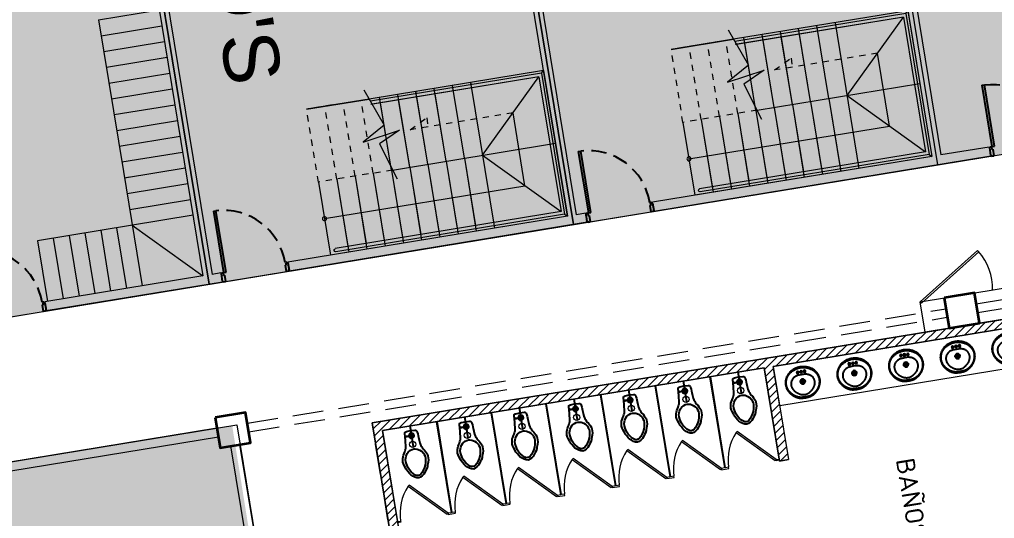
# Model space of a CAD drawing. Header units: metres. Extents: x 2 to 659295185, y -28 to 1124222152.
# Drawn here: x 655606.5 to 655622.34, y 1126405.22 to 1126413.33 of the extents above; entities that cross this region are included whole.
import ezdxf

# ---------------------------------------------------------------- set-up
doc = ezdxf.new("R2010")
doc.units = ezdxf.units.M
doc.header["$MEASUREMENT"] = 0
for name, pattern in [('CCSM_C1_CUERPO CK$0$DASHED', [0.75, 0.5, -0.25]), ('CCSM_C1_CUERPO EL$0$CONTINUA', [0]), ('CCSM_C1_CUERPO EL$0$DASHED', [0.75, 0.5, -0.25]), ('CONTINUA', [0]), ('DASHDOT', [1, 0.5, -0.25, 0, -0.25]), ('DASHED', [0.75, 0.5, -0.25]), ('HIDDEN', [0.375, 0.25, -0.125])]:
    doc.linetypes.add(name, pattern=pattern)
doc.layers.get('0').update_dxf_attribs({"linetype": 'CONTINUOUS'})
for name, color, linetype in [('CCSM_C1_CUERPO EL$0$A-AREAS COMERCIALES', 151, 'CONTINUOUS'), ('CCSM_C1_CUERPO EL$0$A-PARED', 2, 'CCSM_C1_CUERPO EL$0$CONTINUA'), ('CCSM_C1_CUERPO EL$0$A-PROYECCIONES', 5, 'CCSM_C1_CUERPO EL$0$DASHED'), ('CCSM_C1_CUERPO EL$0$A-PUERTA', 5, 'CCSM_C1_CUERPO EL$0$CONTINUA'), ('CCSM_C1_CUERPO EL$0$A-SANITARIOS', 3, 'CONTINUOUS'), ('CCSM_C1_CUERPO EL$0$A-TEXTOS AREAS', 7, 'CCSM_C1_CUERPO EL$0$CONTINUA'), ('CCSM_C1_CUERPO EL$0$A_ BOMBEROS', 20, 'CONTINUOUS'), ('CCSM_C1_CUERPO EL$0$A_PAREDES DE SERVICIO', 2, 'CCSM_C1_CUERPO EL$0$CONTINUA'), ('CCSM_XREF KIOSKOSE$0$Kiosco General', 154, 'CONTINUOUS'), ('MESAS DE FERIA', 7, 'CONTINUOUS')]:
    doc.layers.add(name, color=color, linetype=linetype)
for name, color, linetype, lineweight in [('CCSM_XREF ESTRUCTURA15$0$E-CA-COLUMNA', 2, 'CONTINUOUS', 35), ('CCSM_XREF ESTRUCTURA15$0$E-CE-COLUMNA', 2, 'CONTINUOUS', 35), ('LOCALES ASIGNADOS', 41, 'DASHDOT', 0), ('LOCALES FERIA', 11, 'CONTINUOUS', 0), ('NOMBRES LOCATARIOS', 7, 'CONTINUA', 0), ('XREF ESCALERAS', 252, 'CONTINUOUS', 0)]:
    doc.layers.add(name, color=color, linetype=linetype, lineweight=lineweight)
doc.styles.add('CCSM_C1_CUERPO EL$0$Standard', font='txt_____.ttf')
doc.styles.get("Standard").update_dxf_attribs({"font": 'tahoma.ttf'})

# ---------------------------------------------------------------- blocks, each defined once
blk = doc.blocks.new('CCSM_C1_CUERPO EL$0$water')
at = {"linetype": 'Continuous'}
for p, q in [((-5, 22.17), (-5.64, 21.04)), ((-4.36, 23.23), (-5, 22.17)), ((-3.68, 24.13), (-4.36, 23.23)), ((-3.26, 22.43), (-3.98, 21.3)), ((-2.85, 24.95), (-3.68, 24.13)), ((-2.23, 23.76), (-3.26, 22.43)), ((-1.78, 25.69), (-2.85, 24.95)), ((-1.32, 24.58), (-2.23, 23.76)), ((-0.83, 26.23), (-1.78, 25.69)), ((-0.56, 25.01), (-1.32, 24.58)), ((0.24, 26.46), (-0.83, 26.23)), ((0.23, 25.12), (-0.56, 25.01)), ((1.01, 24.99), (0.23, 25.12)), ((1.3, 26.21), (0.24, 26.46)), ((1.76, 24.55), (1.01, 24.99)), ((2.24, 25.65), (1.3, 26.21)), ((2.65, 23.72), (1.76, 24.55)), ((3.29, 24.89), (2.24, 25.65)), ((3.67, 22.37), (2.65, 23.72)), ((4.11, 24.06), (3.29, 24.89)), ((4.36, 21.22), (3.67, 22.37)), ((4.85, 22.91), (4.11, 24.06)), ((5.4, 22.08), (4.85, 22.91)), ((6.01, 20.93), (5.4, 22.08)), ((-6.77, 17.5), (-6.94, 16.44)), ((-6.94, 16.44), (-6.87, 15.26)), ((-6.49, 18.72), (-6.77, 17.5)), ((-6.12, 19.7), (-6.49, 18.72)), ((-5.92, 20.41), (-6.12, 19.7)), ((-5.64, 21.04), (-5.92, 20.41)), ((-5.24, 17.69), (-5.4, 16.51)), ((-5.4, 16.51), (-5.34, 15.25)), ((-4.95, 18.71), (-5.24, 17.69)), ((-4.54, 20.12), (-4.95, 18.71)), ((-3.98, 21.3), (-4.54, 20.12)), ((4.9, 20.04), (4.36, 21.22)), ((5.29, 18.61), (4.9, 20.04)), ((5.55, 17.59), (5.29, 18.61)), ((5.7, 16.41), (5.55, 17.59)), ((5.61, 15.15), (5.7, 16.41)), ((6.21, 20.3), (6.01, 20.93)), ((6.48, 19.59), (6.21, 20.3)), ((6.74, 18.6), (6.48, 19.59)), ((7.09, 17.38), (6.74, 18.6)), ((7.23, 16.31), (7.09, 17.38)), ((7.14, 15.13), (7.23, 16.31)), ((-6.87, 15.26), (-6.76, 14.43)), ((-6.76, 14.43), (-6.45, 13.6)), ((-6.45, 13.6), (-6.11, 12.77)), ((-6.11, 12.77), (-5.56, 11.86)), ((-5.56, 11.86), (-5.02, 11.11)), ((-5.34, 15.25), (-5.07, 14.3)), ((-5.07, 14.3), (-4.72, 13.43)), ((-5.02, 11.11), (-4.63, 10.32)), ((-4.72, 13.43), (-4.22, 12.52)), ((-4.22, 12.52), (-3.95, 12.2)), ((-3.95, 12.2), (-3.16, 11.49)), ((-3.16, 11.49), (-1.79, 10.65)), ((1.99, 10.61), (3.37, 11.43)), ((3.37, 11.43), (4.16, 12.13)), ((4.16, 12.13), (4.44, 12.44)), ((4.44, 12.44), (4.96, 13.34)), ((4.82, 10.23), (5.22, 11.02)), ((4.96, 13.34), (5.32, 14.2)), ((5.22, 11.02), (5.77, 11.76)), ((5.32, 14.2), (5.61, 15.15)), ((5.77, 11.76), (6.33, 12.66)), ((6.33, 12.66), (6.7, 13.48)), ((6.7, 13.48), (7.02, 14.31)), ((7.02, 14.31), (7.14, 15.13)), ((-4.63, 10.32), (-4.44, 9.88)), ((-4.44, 9.88), (-4.28, 9.57)), ((-4.28, 9.57), (-4.09, 9.05)), ((-4.09, 9.05), (-4.02, 8.58)), ((-4.02, 8.58), (-3.83, 7.59)), ((-3.83, 7.59), (-3.77, 6.02)), ((-3.77, 6.02), (-3.62, 4.36)), ((-1.79, 10.65), (-0.73, 10.36)), ((-0.73, 10.36), (0.09, 10.2)), ((0, -2.83), (0, 8.98)), ((0.09, 10.2), (0.92, 10.35)), ((0.92, 10.35), (1.99, 10.61)), ((3.7, 4.3), (3.87, 5.95)), ((3.87, 5.95), (3.97, 7.52)), ((3.97, 7.52), (4.17, 8.51)), ((4.17, 8.51), (4.25, 8.98)), ((4.25, 8.98), (4.46, 9.49)), ((4.46, 9.49), (4.62, 9.8)), ((4.62, 9.8), (4.82, 10.23)), ((-3.62, 4.36), (-3.59, 3.54)), ((-3.59, 3.54), (-3.52, 2.47)), ((-3.52, 2.47), (-3.45, 1.49)), ((-1.67, 2.97), (-3.48, 3.1)), ((-3.48, 3.1), (-3.48, 2.55)), ((-3.48, 2.55), (-1.67, 2.61)), ((-3.45, 1.49), (-3.34, 0.74)), ((-3.34, 0.74), (-3.07, 0.38)), ((-3.07, 0.38), (-2.71, 0.26)), ((-2.71, 0.26), (-2.28, 0.18)), ((-2.28, 0.18), (0, 0)), ((-1.67, 2.61), (-1.67, 2.97)), ((-1.39, 2.97), (-1.67, 2.97)), ((-1.67, 2.97), (-1.67, 2.57)), ((-1.67, 2.57), (-1.39, 2.57)), ((-1.39, 2.57), (-1.39, 2.97)), ((-1.35, 3.08), (-1.36, 2.45)), ((-1.36, 2.45), (-1.16, 2.45)), ((-1.15, 3.08), (-1.35, 3.08)), ((-1.16, 2.45), (-1.15, 3.08)), ((0, 0), (2.28, 0.14)), ((2.28, 0.14), (2.72, 0.21)), ((2.72, 0.21), (3.07, 0.33)), ((3.07, 0.33), (3.35, 0.68)), ((3.35, 0.68), (3.48, 1.43)), ((3.48, 1.43), (3.57, 2.41)), ((3.57, 2.41), (3.65, 3.47)), ((3.65, 3.47), (3.7, 4.3))]:
    blk.add_line(p, q, dxfattribs=at)
at = {"linetype": 'Continuous', "const_width": 0.2}
blk.add_lwpolyline([(0, -2.83), (0, 8.98)], dxfattribs=at)
for radius in [1.41, 1.16]:
    blk.add_circle((0, 2.84), radius)
blk = doc.blocks.new('CCSM_C1_CUERPO EL$0$lavamanos')
at = {"linetype": 'Continuous'}
for p, q in [((-1.14567, -2.91338), (-2.87008, -2.91338)), ((-2.00787, -2.04724), (-2.00787, -3.77559)), ((-0.8622, -2.91338), (0.8622, -2.91338)), ((0, -2.04724), (0, -3.77559)), ((1.14567, -2.91338), (2.87008, -2.91338)), ((2.00787, -2.04724), (2.00787, -3.77559)), ((-1.88583, -8.50393), (1.88583, -8.50393)), ((0, -6.61811), (0, -10.38976))]:
    blk.add_line(p, q, dxfattribs=at)
for points in [[(0, -17.99212), (-0.15602, -17.98496), (-0.31178, -17.97732), (-0.46676, -17.96923), (-0.62247, -17.96061), (-0.7774, -17.95154), (-0.93305, -17.94193), (-1.08792, -17.93189), (-1.24321, -17.92132), (-1.24409, -17.92126), (-1.40018, -17.91107), (-1.55581, -17.90029), (-1.7108, -17.88895), (-1.86635, -17.87695), (-2.02185, -17.86434), (-2.17729, -17.85112), (-2.33209, -17.83734), (-2.48664, -17.82298), (-2.48819, -17.82283), (-2.7321, -17.76466), (-2.9741, -17.70033), (-3.21422, -17.62983), (-3.4526, -17.55314), (-3.68878, -17.47039), (-3.92289, -17.38154), (-4.15451, -17.28676), (-4.3831, -17.18628), (-4.38583, -17.18504), (-4.61263, -17.07783), (-4.836, -16.96507), (-5.05637, -16.84657), (-5.2736, -16.7224), (-5.48754, -16.59265), (-5.69793, -16.45748), (-5.90487, -16.31683), (-6.10726, -16.17149), (-6.11024, -16.16929), (-6.27287, -16.04616), (-6.43208, -15.92036), (-6.58866, -15.7913), (-6.74256, -15.65905), (-6.8937, -15.52366), (-7.04202, -15.38519), (-7.18756, -15.24358), (-7.32904, -15.10015), (-7.33071, -15.09842), (-7.47169, -14.95052), (-7.6088, -14.80093), (-7.74293, -14.64866), (-7.87401, -14.49376), (-8.00211, -14.33619), (-8.12696, -14.17623), (-8.24863, -14.01384), (-8.36614, -13.85039), (-8.36797, -13.84777), (-8.50025, -13.65325), (-8.62668, -13.45667), (-8.74803, -13.25691), (-8.86431, -13.054), (-8.9753, -12.8483), (-9.08105, -12.6397), (-9.18137, -12.42859), (-9.27559, -12.21653), (-9.36657, -11.99892), (-9.45134, -11.78056), (-9.53044, -11.56007), (-9.6038, -11.33761), (-9.67138, -11.11333), (-9.73313, -10.88737), (-9.78902, -10.6599), (-9.83858, -10.43307), (-9.88817, -10.16833), (-9.9285, -9.90369), (-9.95981, -9.63782), (-9.98205, -9.37117), (-9.99523, -9.10379), (-9.99931, -8.83997), (-9.99443, -8.57243), (-9.98031, -8.30315), (-9.98012, -8.30043), (-9.95723, -8.03641), (-9.92507, -7.77125), (-9.88387, -7.50746), (-9.83362, -7.24512), (-9.77443, -6.98478), (-9.70635, -6.72662), (-9.62943, -6.47083), (-9.54331, -6.21653), (-9.54108, -6.21034), (-9.42519, -5.90571), (-9.29761, -5.60409), (-9.15896, -5.30725), (-9.0095, -5.0157), (-8.84949, -4.72997), (-8.67901, -4.45019), (-8.49844, -4.17699), (-8.30709, -3.90944), (-8.10673, -3.65144), (-7.896, -3.39996), (-7.67614, -3.15661), (-7.44739, -2.92165), (-7.21002, -2.69534), (-6.96428, -2.47795), (-6.71071, -2.26995), (-6.44882, -2.07086), (-6.4474, -2.06985), (-6.09342, -1.8285), (-5.72945, -1.60035), (-5.35697, -1.38637), (-4.97653, -1.1869), (-4.58869, -1.00223), (-4.19402, -0.83262), (-3.79311, -0.67834), (-3.38583, -0.53937), (-3.38148, -0.53797), (-2.97062, -0.41452), (-2.55462, -0.30671), (-2.1348, -0.21491), (-1.71177, -0.13925), (-1.28615, -0.07986), (-0.85858, -0.03682), (-0.42966, -0.01018), (0, 0), (0.42963, -0.01033), (0.85867, -0.03702), (1.28621, -0.08015), (1.71194, -0.13969), (2.13491, -0.21549), (2.55482, -0.30751), (2.97072, -0.41554), (3.38189, -0.53937), (3.78887, -0.67819), (4.18996, -0.83242), (4.58469, -1.00185), (4.97278, -1.18636), (5.35351, -1.38562), (5.72617, -1.59924), (6.0905, -1.82709), (6.44479, -2.068), (6.44882, -2.07086), (6.45017, -2.07185), (6.71159, -2.27052), (6.96469, -2.47832), (7.20981, -2.69548), (7.4466, -2.9217), (7.67469, -3.15662), (7.89383, -3.39998), (8.10359, -3.65128), (8.30315, -3.90944), (8.49534, -4.17689), (8.67685, -4.45036), (8.84803, -4.73025), (9.00872, -5.01629), (9.1587, -5.30809), (9.29776, -5.60525), (9.42572, -5.90736), (9.54188, -6.21255), (9.54331, -6.21653), (9.62943, -6.47084), (9.70633, -6.72652), (9.77441, -6.98469), (9.83361, -7.24504), (9.88386, -7.50739), (9.92507, -7.77118), (9.95722, -8.03623), (9.98013, -8.30043), (9.98032, -8.30315), (9.99443, -8.57236), (9.99931, -8.84003), (9.99523, -9.10374), (9.98205, -9.37112), (9.95979, -9.63791), (9.92848, -9.90378), (9.88817, -10.16832), (9.83858, -10.43307), (9.83797, -10.43598), (9.78765, -10.66236), (9.73129, -10.88918), (9.66927, -11.11468), (9.60166, -11.33855), (9.52854, -11.56054), (9.44988, -11.78078), (9.36576, -11.999), (9.27559, -12.21653), (9.18048, -12.42865), (9.07944, -12.63991), (8.97322, -12.84862), (8.86195, -13.05451), (8.74556, -13.25773), (8.6242, -13.45801), (8.49793, -13.65523), (8.36614, -13.85039), (8.24854, -14.01397), (8.12687, -14.17636), (8.00201, -14.33631), (7.87401, -14.49376), (7.74293, -14.64866), (7.6087, -14.80104), (7.47159, -14.95063), (7.33071, -15.09842), (7.18852, -15.24243), (7.04257, -15.38427), (6.89358, -15.52312), (6.74182, -15.65872), (6.58715, -15.79121), (6.42973, -15.92042), (6.26975, -16.04622), (6.1063, -16.16929), (5.90409, -16.31515), (5.69734, -16.45615), (5.48694, -16.59165), (5.27292, -16.72162), (5.05566, -16.84583), (4.83521, -16.96427), (4.61158, -17.07691), (4.38467, -17.18378), (4.38189, -17.18504), (4.15347, -17.28579), (3.92197, -17.38088), (3.68808, -17.46994), (3.4521, -17.55286), (3.2139, -17.62968), (2.9738, -17.7003), (2.73195, -17.76467), (2.48819, -17.82283), (2.48664, -17.82298), (2.33209, -17.83734), (2.17669, -17.85117), (2.02124, -17.86439), (1.86635, -17.87695), (1.7108, -17.88895), (1.55521, -17.90034), (1.39957, -17.91111), (1.24409, -17.92126), (1.24321, -17.92132), (1.08792, -17.93189), (0.9323, -17.94198), (0.7774, -17.95154), (0.62172, -17.96065), (0.46676, -17.96923), (0.31102, -17.97736), (0.15602, -17.98496), (0, -17.99212)], [(0, -16.06299), (-0.18792, -16.0599), (-0.37554, -16.05066), (-0.56285, -16.03525), (-0.74947, -16.01371), (-0.93536, -15.98605), (-1.12025, -15.95229), (-1.30384, -15.91251), (-1.4859, -15.86675), (-1.48819, -15.86614), (-1.49138, -15.86528), (-1.672, -15.81354), (-1.8507, -15.75596), (-2.02734, -15.69259), (-2.20181, -15.62348), (-2.374, -15.54866), (-2.54358, -15.46828), (-2.71043, -15.3824), (-2.87402, -15.29133), (-3.04605, -15.19008), (-3.21542, -15.08647), (-3.38315, -14.9799), (-3.5489, -14.8706), (-3.71277, -14.7585), (-3.87486, -14.64352), (-4.03483, -14.52591), (-4.19175, -14.40641), (-4.19291, -14.40551), (-4.34937, -14.28142), (-4.50255, -14.1558), (-4.65382, -14.02758), (-4.80284, -13.89704), (-4.94986, -13.76398), (-5.09456, -13.62867), (-5.23718, -13.49089), (-5.37629, -13.35207), (-5.37795, -13.35039), (-5.37876, -13.34942), (-5.52197, -13.17233), (-5.65854, -12.99125), (-5.78892, -12.80566), (-5.91297, -12.61578), (-6.03053, -12.42182), (-6.14144, -12.2241), (-6.24566, -12.02265), (-6.34252, -11.81889), (-6.34294, -11.81798), (-6.4347, -11.60908), (-6.51887, -11.39832), (-6.59586, -11.18484), (-6.66561, -10.96878), (-6.72798, -10.75058), (-6.78293, -10.5304), (-6.83039, -10.30848), (-6.87008, -10.08661), (-6.87037, -10.08329), (-6.88356, -9.88894), (-6.88978, -9.69559), (-6.88918, -9.50479), (-6.88176, -9.31148), (-6.86748, -9.11856), (-6.84635, -8.92626), (-6.81842, -8.73484), (-6.78346, -8.5433), (-6.78313, -8.54172), (-6.74096, -8.35347), (-6.69168, -8.16565), (-6.63561, -7.97975), (-6.57283, -7.796), (-6.50342, -7.61466), (-6.42746, -7.43595), (-6.34506, -7.26013), (-6.25591, -7.08661), (-6.08348, -6.85262), (-5.89907, -6.62679), (-5.70371, -6.41048), (-5.49777, -6.20413), (-5.28179, -6.00827), (-5.05633, -5.82341), (-4.82195, -5.65), (-4.57874, -5.48819), (-4.32876, -5.34015), (-4.07122, -5.20434), (-3.80737, -5.08145), (-3.53769, -4.97171), (-3.26299, -4.87546), (-2.9838, -4.79287), (-2.70086, -4.72417), (-2.41481, -4.66952), (-2.41339, -4.66929), (0, -4.56693), (2.41339, -4.66929), (2.41481, -4.66952), (2.70086, -4.72417), (2.98371, -4.79285), (3.26291, -4.87543), (3.5376, -4.97168), (3.80729, -5.08142), (4.07114, -5.2043), (4.32869, -5.34011), (4.57874, -5.48819), (4.82187, -5.64995), (5.05626, -5.82335), (5.28173, -6.00821), (5.49771, -6.20407), (5.70365, -6.41042), (5.89907, -6.62679), (6.08348, -6.85262), (6.25591, -7.08661), (6.34414, -7.2601), (6.42574, -7.43587), (6.50097, -7.61437), (6.5698, -7.79552), (6.63207, -7.97894), (6.68777, -8.16455), (6.73678, -8.35195), (6.77883, -8.5399), (6.77953, -8.5433), (6.81538, -8.73475), (6.84411, -8.92617), (6.8659, -9.11858), (6.88074, -9.31165), (6.88859, -9.50514), (6.88948, -9.69608), (6.88343, -9.88963), (6.8703, -10.08407), (6.87008, -10.08661), (6.83037, -10.30858), (6.7829, -10.5305), (6.72795, -10.75068), (6.66558, -10.96888), (6.59586, -11.18484), (6.51887, -11.39832), (6.4347, -11.60908), (6.34294, -11.81798), (6.34252, -11.81889), (6.24562, -12.02262), (6.14129, -12.22398), (6.03014, -12.42165), (5.91231, -12.61541), (5.78792, -12.80504), (5.65714, -12.9903), (5.52016, -13.17091), (5.37646, -13.34749), (5.37402, -13.35039), (5.23533, -13.48965), (5.09309, -13.6277), (4.94864, -13.76317), (4.8019, -13.89615), (4.65278, -14.02673), (4.50159, -14.15462), (4.34823, -14.27992), (4.19174, -14.40337), (4.18898, -14.40551), (4.03258, -14.52531), (3.87308, -14.64318), (3.71169, -14.75815), (3.54833, -14.87031), (3.38305, -14.97961), (3.2159, -15.08603), (3.04692, -15.18953), (2.87543, -15.29051), (2.87402, -15.29133), (2.87064, -15.29327), (2.7069, -15.38393), (2.53994, -15.46947), (2.37031, -15.54958), (2.19818, -15.62419), (2.02374, -15.69321), (1.84717, -15.75658), (1.66865, -15.81423), (1.48819, -15.86614), (1.4859, -15.86675), (1.30384, -15.91251), (1.12016, -15.95231), (0.93536, -15.98605), (0.74947, -16.01371), (0.56285, -16.03525), (0.37554, -16.05066), (0.18792, -16.0599), (0, -16.06299)]]:
    blk.add_lwpolyline(points, close=True, dxfattribs=at)
blk.add_lwpolyline([(0, -0.43307), (-0.0032, -0.43309), (-0.41557, -0.44293), (-0.82705, -0.4685), (-1.23741, -0.50981), (-1.64573, -0.56674), (-2.05158, -0.63924), (-2.45453, -0.72723), (-2.85365, -0.83052), (-3.24803, -0.94881), (-3.63967, -1.08338), (-4.02553, -1.23249), (-4.40547, -1.39606), (-4.77897, -1.57387), (-5.14533, -1.76558), (-5.50434, -1.97107), (-5.85533, -2.18998), (-6.19685, -2.42126), (-6.19827, -2.42231), (-6.2887, -2.49008), (-6.37749, -2.55848), (-6.46537, -2.62804), (-6.55222, -2.69867), (-6.63824, -2.77053), (-6.7233, -2.84351), (-6.80739, -2.91761), (-6.88976, -2.99212), (-6.97274, -3.06918), (-7.0539, -3.14641), (-7.13418, -3.22475), (-7.21345, -3.30404), (-7.29177, -3.38434), (-7.36908, -3.46561), (-7.44528, -3.54774), (-7.51968, -3.62992), (-7.52139, -3.63182), (-7.52994, -3.6414), (-7.53828, -3.65087), (-7.54653, -3.66038), (-7.55471, -3.66995), (-7.56284, -3.6796), (-7.57088, -3.68929), (-7.57885, -3.69904), (-7.58661, -3.70866), (-7.59313, -3.71598), (-7.60096, -3.72476), (-7.60895, -3.73372), (-7.61679, -3.74249), (-7.62464, -3.75126), (-7.63265, -3.7602), (-7.64051, -3.76896), (-7.64982, -3.77933), (-7.65354, -3.78346), (-7.77251, -3.92911), (-7.88765, -4.07645), (-7.9995, -4.22614), (-8.10806, -4.37823), (-8.2133, -4.53265), (-8.31516, -4.68931), (-8.4136, -4.84814), (-8.50787, -5.00787), (-8.50846, -5.00889), (-8.60047, -5.17295), (-8.6881, -5.33775), (-8.77195, -5.50437), (-8.85211, -5.67293), (-8.92848, -5.84325), (-9.00102, -6.01523), (-9.06964, -6.18868), (-9.13386, -6.3622), (-9.21541, -6.60277), (-9.2883, -6.84446), (-9.35302, -7.08859), (-9.40945, -7.33476), (-9.45752, -7.5827), (-9.49718, -7.83201), (-9.52841, -8.08263), (-9.55101, -8.3323), (-9.55118, -8.33464), (-9.56448, -8.58891), (-9.56894, -8.84181), (-9.56479, -9.09102), (-9.55192, -9.34362), (-9.53034, -9.59552), (-9.50007, -9.84664), (-9.46116, -10.09645), (-9.41339, -10.34645), (-9.36597, -10.56168), (-9.31264, -10.77768), (-9.25391, -10.99213), (-9.18973, -11.20515), (-9.12019, -11.41649), (-9.04537, -11.62587), (-8.96522, -11.83341), (-8.87925, -12.04028), (-8.87795, -12.0433), (-8.78772, -12.24568), (-8.69175, -12.44739), (-8.59074, -12.64662), (-8.48477, -12.84325), (-8.37396, -13.03704), (-8.25824, -13.2281), (-8.13777, -13.4162), (-8.01181, -13.60236), (-7.8991, -13.75924), (-7.78256, -13.91489), (-7.66288, -14.06833), (-7.54019, -14.21938), (-7.41464, -14.36786), (-7.28609, -14.51395), (-7.15468, -14.65748), (-7.01968, -14.79921), (-7.01804, -14.8009), (-6.88233, -14.93771), (-6.74301, -15.07248), (-6.60095, -15.20433), (-6.45608, -15.33332), (-6.30869, -15.4592), (-6.15872, -15.582), (-6.00614, -15.70177), (-5.85039, -15.81889), (-5.65802, -15.95721), (-5.46155, -16.09113), (-5.26164, -16.22013), (-5.05866, -16.34397), (-4.8525, -16.46272), (-4.64353, -16.57616), (-4.43164, -16.68435), (-4.21654, -16.7874), (-4.00016, -16.88334), (-3.7808, -16.97381), (-3.55914, -17.05851), (-3.33535, -17.13737), (-3.10943, -17.21039), (-2.88181, -17.27743), (-2.65252, -17.33848), (-2.42126, -17.3937), (-2.4164, -17.39414), (-2.26792, -17.40746), (-2.11711, -17.42063), (-1.96627, -17.43345), (-1.81637, -17.44583), (-1.66547, -17.45794), (-1.51454, -17.46969), (-1.36456, -17.48101), (-1.2126, -17.49212), (-1.21195, -17.49216), (-1.06192, -17.50172), (-0.91055, -17.51099), (-0.75821, -17.51996), (-0.60681, -17.5285), (-0.45538, -17.53668), (-0.30393, -17.54449), (-0.15246, -17.55193), (0, -17.55905), (0.00328, -17.5589), (0.15446, -17.55184), (0.30468, -17.54445), (0.45581, -17.53664), (0.60599, -17.52851), (0.75707, -17.51995), (0.90721, -17.51107), (1.05825, -17.50176), (1.20866, -17.49212), (1.36029, -17.48111), (1.51241, -17.46969), (1.66354, -17.45797), (1.8156, -17.44581), (1.96667, -17.43337), (2.11867, -17.42047), (2.26968, -17.4073), (2.42031, -17.39379), (2.42126, -17.3937), (2.65238, -17.33852), (2.88181, -17.27743), (3.10943, -17.21039), (3.33521, -17.13742), (3.55901, -17.05856), (3.7808, -16.97381), (4.00016, -16.88334), (4.21654, -16.7874), (4.43164, -16.68435), (4.6434, -16.57622), (4.8525, -16.46272), (5.05854, -16.34404), (5.26164, -16.22013), (5.46143, -16.09121), (5.65802, -15.95721), (5.85039, -15.81889), (6.00615, -15.70175), (6.15862, -15.58207), (6.30859, -15.45926), (6.4561, -15.33329), (6.60087, -15.20439), (6.74295, -15.07252), (6.88238, -14.93765), (7.01804, -14.8009), (7.01969, -14.79921), (7.02105, -14.79782), (7.15567, -14.65643), (7.28652, -14.5133), (7.41453, -14.36744), (7.53947, -14.21913), (7.66147, -14.06821), (7.78039, -13.91485), (7.89609, -13.75922), (8.00787, -13.60236), (8.0096, -13.59989), (8.13606, -13.41435), (8.25698, -13.22677), (8.37307, -13.03615), (8.48432, -12.84251), (8.59052, -12.64621), (8.69167, -12.44726), (8.78775, -12.24567), (8.87795, -12.0433), (8.87925, -12.04028), (8.96517, -11.83354), (9.04532, -11.62599), (9.12019, -11.41649), (9.18969, -11.20528), (9.25387, -10.99226), (9.31264, -10.77768), (9.36594, -10.56181), (9.41339, -10.34645), (9.46031, -10.09655), (9.49841, -9.84683), (9.528, -9.59584), (9.54903, -9.34411), (9.56147, -9.0917), (9.56532, -8.84263), (9.56069, -8.59006), (9.54733, -8.33598), (9.54724, -8.33464), (9.5471, -8.33258), (9.52539, -8.08282), (9.49496, -7.83221), (9.45595, -7.58269), (9.40843, -7.33476), (9.35241, -7.08849), (9.28802, -6.8444), (9.2153, -6.60265), (9.13386, -6.3622), (9.06964, -6.18868), (9.00097, -6.01512), (8.92843, -5.84313), (8.85211, -5.67293), (8.77195, -5.50437), (8.68804, -5.33764), (8.60041, -5.17283), (8.50846, -5.00889), (8.50787, -5.00787), (8.41351, -4.84809), (8.31492, -4.68927), (8.21283, -4.53269), (8.10729, -4.37842), (7.99834, -4.22653), (7.88605, -4.07709), (7.77047, -3.93019), (7.6509, -3.785), (7.64961, -3.78346), (7.64773, -3.78111), (7.64044, -3.77207), (7.63296, -3.7629), (7.6254, -3.75376), (7.6178, -3.74469), (7.61012, -3.73564), (7.60241, -3.72667), (7.59461, -3.71773), (7.58661, -3.70866), (7.5849, -3.70676), (7.57635, -3.69719), (7.56803, -3.68774), (7.55976, -3.6782), (7.55157, -3.66863), (7.54346, -3.65899), (7.53542, -3.6493), (7.52744, -3.63955), (7.51969, -3.62992), (7.44528, -3.54773), (7.36897, -3.46549), (7.29174, -3.38431), (7.21341, -3.30399), (7.13412, -3.22469), (7.05392, -3.14644), (6.97266, -3.06909), (6.88976, -2.99212), (6.8073, -2.91758), (6.7232, -2.84362), (6.63798, -2.77074), (6.55187, -2.69913), (6.46467, -2.62864), (6.3766, -2.55945), (6.28759, -2.49147), (6.19691, -2.42419), (6.19291, -2.42126), (5.85224, -2.18986), (5.50224, -1.97105), (5.1442, -1.76567), (4.77877, -1.5741), (4.40618, -1.39645), (4.02713, -1.23307), (3.64214, -1.08419), (3.25136, -0.94988), (3.24803, -0.94881), (2.85263, -0.8305), (2.45261, -0.72723), (2.04878, -0.63926), (1.64205, -0.56678), (1.2327, -0.50984), (0.82163, -0.46856), (0.40913, -0.44298), (-0.00394, -0.43307)], dxfattribs=at)
for centre, radius in [((-2.00787, -2.91338), 0.59055), ((0, -2.91338), 0.59055), ((2.00787, -2.91338), 0.59056), ((0, -8.50393), 1.37795), ((0, -8.50393), 0.88583)]:
    blk.add_circle(centre, radius, dxfattribs=at)
blk = doc.blocks.new('CCSM_XREF ESTRUCTURA15$0$CCSM_COLUMNA REC')
at = {"layer": 'CCSM_XREF ESTRUCTURA15$0$E-CA-COLUMNA'}
blk.add_lwpolyline([(-0.25, -0.25), (0.25, -0.25), (0.25, 0.25), (-0.25, 0.25)], close=True, dxfattribs=at)
blk = doc.blocks.new('CCSM_C1_CUERPO EL$0$P-IZQ 110-15')
for p, q in [((0.045, 1.01), (0.085, 1.01)), ((0.045, 1.01), (0.045, 0)), ((0.085, 0), (0.085, 1.01)), ((0, -0.015), (0.015, -0.015)), ((0, -0.015), (0, -0.135)), ((0, -0.135), (0.015, -0.135)), ((0.015, 0), (0.035, 0)), ((0.015, -0.015), (0.015, 0)), ((0.015, -0.135), (0.015, -0.15)), ((0.015, -0.15), (0.05, -0.15)), ((0.035, 0), (0.035, -0.045)), ((0.035, -0.045), (0.05, -0.045)), ((0.045, 0), (0.085, 0)), ((0.05, -0.045), (0.05, -0.15)), ((1.065, -0.045), (1.05, -0.045)), ((1.05, -0.045), (1.05, -0.15)), ((1.085, -0.15), (1.05, -0.15)), ((1.065, 0), (1.065, -0.045)), ((1.085, 0), (1.065, 0)), ((1.085, -0.015), (1.085, 0)), ((1.1, -0.015), (1.085, -0.015)), ((1.1, -0.135), (1.085, -0.135)), ((1.085, -0.135), (1.085, -0.15)), ((1.1, -0.015), (1.1, -0.135))]:
    blk.add_line(p, q)
at = {"color": 8, "linetype": 'CCSM_C1_CUERPO EL$0$DASHED', "ltscale": 0.5}
blk.add_arc((0.045, 0), 1.011, 360, 87.732, dxfattribs=at)
blk = doc.blocks.new('CCSM_C1_CUERPO EL$0$P-DER 110-15')
for p, q in [((-0.045, 1.01), (-0.085, 1.01)), ((-0.085, 0), (-0.085, 1.01)), ((-0.045, 1.01), (-0.045, 0)), ((-0.015, 0), (-0.035, 0)), ((-0.015, -0.015), (-0.015, 0)), ((-1.1, -0.015), (-1.085, -0.015)), ((-1.1, -0.015), (-1.1, -0.135)), ((-1.1, -0.135), (-1.085, -0.135)), ((-1.085, 0), (-1.065, 0)), ((-1.085, -0.015), (-1.085, 0)), ((-1.085, -0.135), (-1.085, -0.15)), ((-1.085, -0.15), (-1.05, -0.15)), ((-1.065, 0), (-1.065, -0.045)), ((-1.065, -0.045), (-1.05, -0.045)), ((-1.05, -0.045), (-1.05, -0.15)), ((-0.045, 0), (-0.085, 0)), ((-0.035, -0.045), (-0.05, -0.045)), ((-0.05, -0.045), (-0.05, -0.15)), ((-0.015, -0.15), (-0.05, -0.15)), ((-0.035, 0), (-0.035, -0.045)), ((0, -0.015), (-0.015, -0.015)), ((0, -0.135), (-0.015, -0.135)), ((-0.015, -0.135), (-0.015, -0.15)), ((0, -0.015), (0, -0.135))]:
    blk.add_line(p, q)
at = {"color": 8, "linetype": 'CCSM_C1_CUERPO EL$0$DASHED', "ltscale": 0.5}
blk.add_arc((-0.045, 0), 1.011, 92.268, 180, dxfattribs=at)
blk = doc.blocks.new('STAIRS2')
for p, q in [((655560.082, 1126407.36), (655561.096, 1126407.526)), ((655561.096, 1126407.526), (655560.082, 1126407.36))]:
    blk.add_line(p, q)
at = {"layer": 'XREF ESCALERAS', "linetype": 'HIDDEN', "ltscale": 0.02}
for p, q in [((655560.082, 1126407.36), (655561.096, 1126407.526)), ((655560.698, 1126406.245), (655560.504, 1126407.429)), ((655560.994, 1126406.293), (655560.8, 1126407.477)), ((655561.291, 1126406.342), (655561.096, 1126407.526)), ((655560.402, 1126406.196), (655560.208, 1126407.38))]:
    blk.add_line(p, q, dxfattribs=at)
at = {"layer": 'XREF ESCALERAS'}
for p, q in [((655557.248, 1126406.895), (655560.082, 1126407.36)), ((655557.294, 1126406.862), (655560.073, 1126407.318)), ((655557.294, 1126406.862), (655560.073, 1126407.318)), ((655557.351, 1126406.821), (655560.082, 1126407.268)), ((655557.351, 1126406.821), (655560.063, 1126407.265)), ((655559.327, 1126407.195), (655559.32, 1126407.235)), ((655559.514, 1126406.051), (655559.32, 1126407.235)), ((655559.623, 1126407.244), (655559.616, 1126407.283)), ((655559.81, 1126406.099), (655559.616, 1126407.283)), ((655560.106, 1126406.148), (655559.912, 1126407.332)), ((655560.106, 1126406.148), (655559.927, 1126407.243)), ((655558.432, 1126407.089), (655558.438, 1126407.05)), ((655558.432, 1126407.089), (655558.82, 1126404.721)), ((655558.735, 1126407.098), (655558.728, 1126407.138)), ((655558.922, 1126405.954), (655558.728, 1126407.138)), ((655559.031, 1126407.147), (655559.024, 1126407.186)), ((655559.218, 1126406.002), (655559.024, 1126407.186)), ((655559.218, 1126406.002), (655559.039, 1126407.097)), ((655559.514, 1126406.051), (655559.335, 1126407.146)), ((655559.81, 1126406.099), (655559.631, 1126407.194)), ((655557.248, 1126406.895), (655557.636, 1126404.527)), ((655557.248, 1126406.895), (655557.636, 1126404.527)), ((655557.294, 1126406.862), (655557.248, 1126406.895)), ((655557.294, 1126406.862), (655557.669, 1126404.573)), ((655557.294, 1126406.862), (655557.669, 1126404.573)), ((655557.351, 1126406.821), (655557.71, 1126404.63)), ((655558.626, 1126405.905), (655557.351, 1126406.821)), ((655557.351, 1126406.821), (655557.71, 1126404.63)), ((655558.131, 1126405.216), (655557.937, 1126406.4)), ((655560.994, 1126406.293), (655561.174, 1126405.198)), ((655560.994, 1126406.293), (655561.189, 1126405.109)), ((655561.291, 1126406.342), (655561.485, 1126405.157)), ((655561.291, 1126406.342), (655561.485, 1126405.157)), ((655560.087, 1126406.144), (655557.442, 1126405.711)), ((655560.106, 1126406.148), (655560.286, 1126405.052)), ((655560.106, 1126406.148), (655560.3, 1126404.963)), ((655560.402, 1126406.196), (655560.582, 1126405.101)), ((655560.402, 1126406.196), (655560.596, 1126405.012)), ((655560.698, 1126406.245), (655560.878, 1126405.149)), ((655560.698, 1126406.245), (655560.893, 1126405.06)), ((655559.218, 1126406.002), (655559.398, 1126404.907)), ((655559.218, 1126406.002), (655559.412, 1126404.818)), ((655559.514, 1126406.051), (655559.694, 1126404.955)), ((655559.514, 1126406.051), (655559.708, 1126404.866)), ((655559.81, 1126406.099), (655559.99, 1126405.004)), ((655559.81, 1126406.099), (655560.004, 1126404.915)), ((655558.626, 1126405.905), (655557.71, 1126404.63)), ((655558.922, 1126405.954), (655559.102, 1126404.858)), ((655558.922, 1126405.954), (655559.116, 1126404.769)), ((655561.388, 1126405.75), (655558.131, 1126405.216)), ((655557.669, 1126404.573), (655561.387, 1126405.182)), ((655557.669, 1126404.573), (655561.387, 1126405.182)), ((655557.71, 1126404.63), (655561.381, 1126405.232)), ((655557.71, 1126404.63), (655561.381, 1126405.232)), ((655557.636, 1126404.527), (655561.485, 1126405.157)), ((655557.636, 1126404.527), (655561.485, 1126405.157)), ((655560.59, 1126405.052), (655560.596, 1126405.012)), ((655560.886, 1126405.1), (655560.893, 1126405.06)), ((655561.182, 1126405.149), (655561.189, 1126405.109)), ((655559.406, 1126404.857), (655559.412, 1126404.818)), ((655559.702, 1126404.906), (655559.708, 1126404.866)), ((655559.998, 1126404.954), (655560.004, 1126404.915)), ((655560.294, 1126405.003), (655560.3, 1126404.963)), ((655558.814, 1126404.76), (655558.82, 1126404.721)), ((655559.11, 1126404.809), (655559.116, 1126404.769)), ((655557.669, 1126404.573), (655557.636, 1126404.527))]:
    blk.add_line(p, q, dxfattribs=at)
at = {"layer": 'XREF ESCALERAS', "linetype": 'CCSM_C1_CUERPO CK$0$DASHED', "ltscale": 0.02}
for p, q in [((655559.608, 1126406.674), (655559.292, 1126406.773)), ((655559.292, 1126406.773), (655559.319, 1126406.627)), ((655557.937, 1126406.4), (655559.608, 1126406.674)), ((655560.087, 1126406.144), (655561.291, 1126406.342)), ((655560.087, 1126406.144), (655561.291, 1126406.342))]:
    blk.add_line(p, q, dxfattribs=at)
at = {"layer": 'XREF ESCALERAS'}
blk.add_lwpolyline([(655560.116, 1126407.531), (655559.986, 1126406.882), (655560.398, 1126406.729), (655559.773, 1126406.724), (655560.154, 1126406.613), (655560.064, 1126405.983)], dxfattribs=at)
blk.add_lwpolyline([(655560.116, 1126407.531), (655559.986, 1126406.882), (655560.398, 1126406.729), (655559.773, 1126406.724), (655560.154, 1126406.613), (655560.064, 1126405.983)], dxfattribs=at)
at = {"layer": 'XREF ESCALERAS', "linetype": 'CCSM_C1_CUERPO CK$0$DASHED', "ltscale": 0.02}
blk.add_lwpolyline([(655557.937, 1126406.4), (655559.608, 1126406.674), (655559.292, 1126406.773), (655559.319, 1126406.627)], dxfattribs=at)
at = {"layer": 'XREF ESCALERAS'}
blk.add_circle((655561.388, 1126405.75), 0.0332, dxfattribs=at)
blk.add_arc((655561.38, 1126405.206), 0.0253, 287.3371, 88.5915, dxfattribs=at)
blk.add_arc((655561.38, 1126405.206), 0.0253, 287.3371, 88.5915, dxfattribs=at)

msp = doc.modelspace()

# ---------------------------------------------------------------- hatches: boundary and pattern name
at = {"layer": 'CCSM_C1_CUERPO EL$0$A_PAREDES DE SERVICIO', "lineweight": 5}
h = msp.add_hatch(dxfattribs=at)
h.set_pattern_fill('ANSI31', color=8, scale=0.03, style=0)
h.set_pattern_definition([(45, (-1.749075, -4.25296), (-0.067351920908, 0.067351920908), [])])
edge = h.paths.add_edge_path()
edge.add_line((655625.2466, 1126401.7318), (655625.0986, 1126401.7076))
edge.add_line((655625.0986, 1126401.7076), (655624.8196, 1126403.4098))
edge.add_line((655624.8196, 1126403.4098), (655619.587, 1126402.5522))
edge.add_line((655619.587, 1126402.5522), (655619.7464, 1126401.5802))
edge.add_line((655619.7464, 1126401.5802), (655619.5983, 1126401.5559))
edge.add_line((655619.5983, 1126401.5559), (655619.5336, 1126401.9506))
edge.add_line((655619.5336, 1126401.9506), (655613.3364, 1126400.9349))
edge.add_line((655613.3364, 1126400.9349), (655614.0513, 1126396.5729))
edge.add_line((655614.0513, 1126396.5729), (655620.2486, 1126397.5888))
edge.add_line((655620.2486, 1126397.5888), (655620.0003, 1126399.1036))
edge.add_line((655620.0003, 1126399.1036), (655620.1483, 1126399.1279))
edge.add_line((655620.1483, 1126399.1279), (655620.3966, 1126397.6131))
edge.add_line((655620.3966, 1126397.6131), (655627.5534, 1126398.7862))
edge.add_line((655627.5534, 1126398.7862), (655626.9825, 1126402.2697))
edge.add_line((655626.9825, 1126402.2697), (655627.1798, 1126402.302))
edge.add_line((655627.1798, 1126402.302), (655627.5842, 1126399.8347))
edge.add_line((655627.5842, 1126399.8347), (655628.1975, 1126399.6327))
edge.add_line((655628.1975, 1126399.6327), (655627.8811, 1126398.6726))
edge.add_line((655627.8811, 1126398.6726), (655625.7715, 1126398.3268))
edge.add_line((655625.7715, 1126398.3268), (655626.2629, 1126395.3293))
edge.add_line((655626.2629, 1126395.3293), (655629.8971, 1126395.925))
edge.add_line((655629.8971, 1126395.925), (655629.5361, 1126398.1272))
edge.add_line((655629.5361, 1126398.1272), (655629.0208, 1126398.297))
edge.add_line((655629.0208, 1126398.297), (655629.3374, 1126399.2579))
edge.add_line((655629.3374, 1126399.2579), (655629.9107, 1126399.3519))
edge.add_line((655629.9107, 1126399.3519), (655629.9349, 1126399.2038))
edge.add_line((655629.9349, 1126399.2038), (655629.5227, 1126399.1363))
edge.add_line((655629.5227, 1126399.1363), (655630.0694, 1126395.8012))
edge.add_line((655630.0694, 1126395.8012), (655626.1391, 1126395.157))
edge.add_line((655626.1391, 1126395.157), (655625.6235, 1126398.3025))
edge.add_line((655625.6235, 1126398.3025), (655613.93, 1126396.3859))
edge.add_line((655613.93, 1126396.3859), (655612.2276, 1126406.7724))
edge.add_line((655612.2276, 1126406.7724), (655626.1491, 1126409.0542))
edge.add_line((655626.1491, 1126409.0542), (655627.8514, 1126409.3332))
edge.add_line((655627.8514, 1126409.3332), (655627.8903, 1126409.0955))
edge.add_line((655627.8903, 1126409.0955), (655626.2659, 1126407.8779))
edge.add_line((655626.2659, 1126407.8779), (655626.6703, 1126405.4106))
edge.add_line((655626.6703, 1126405.4106), (655626.4729, 1126405.3782))
edge.add_line((655626.4729, 1126405.3782), (655625.902, 1126408.8617))
edge.add_line((655625.902, 1126408.8617), (655618.7451, 1126407.6887))
edge.add_line((655618.7451, 1126407.6887), (655618.9934, 1126406.1739))
edge.add_line((655618.9934, 1126406.1739), (655618.8454, 1126406.1496))
edge.add_line((655618.8454, 1126406.1496), (655618.5971, 1126407.6644))
edge.add_line((655618.5971, 1126407.6644), (655612.3998, 1126406.6486))
edge.add_line((655612.3998, 1126406.6486), (655613.2959, 1126401.1816))
edge.add_line((655613.2959, 1126401.1816), (655619.4932, 1126402.1973))
edge.add_line((655619.4932, 1126402.1973), (655619.2449, 1126403.7121))
edge.add_line((655619.2449, 1126403.7121), (655619.3929, 1126403.7364))
edge.add_line((655619.3929, 1126403.7364), (655619.5547, 1126402.7496))
edge.add_line((655619.5547, 1126402.7496), (655624.7872, 1126403.6072))
edge.add_line((655624.7872, 1126403.6072), (655624.5082, 1126405.3095))
edge.add_line((655624.5082, 1126405.3095), (655624.6562, 1126405.3338))
edge.add_arc((655626.4514, 1126405.7141), 1.835, 191.96283, 361.12381)
edge.add_line((655628.286, 1126405.7501), (655628.4062, 1126405.9484))
edge.add_line((655628.4062, 1126405.9484), (655628.9966, 1126402.3465))
edge.add_line((655628.9966, 1126402.3465), (655628.82, 1126402.4961))
edge.add_arc((655627.0696, 1126401.9442), 1.8354, 17.50296, 186.64319)
h.paths.add_polyline_path([(655627.7276, 1126409.161), (655626.2385, 1126408.0448), (655626.0993, 1126408.8941)], flags=16)
edge = h.paths.add_edge_path(flags=16)
edge.add_arc((655626.3832, 1126405.6168), 1.9, 212.22799, 263.15629, ccw=False)
edge.add_line((655624.7759, 1126404.6036), (655625.1269, 1126402.462))
edge.add_arc((655626.9736, 1126402.0149), 1.9, 115.46061, 166.38891, ccw=False)
edge = h.paths.add_edge_path(flags=16)
edge.add_arc((655626.5312, 1126405.6411), 1.9, 295.46061, 346.38891, ccw=False)
edge.add_arc((655627.1216, 1126402.0392), 1.9, 32.22799, 83.15629, ccw=False)
edge.add_line((655628.7288, 1126403.0524), (655628.3778, 1126405.194))
at = {"layer": 'LOCALES ASIGNADOS'}
h = msp.add_hatch(color=256, dxfattribs=at)
edge = h.paths.add_edge_path()
edge.add_arc((219491.1056, 1054914.3756), 441878.9229, 9.308049718, 9.309563548, ccw=False)
edge.add_line((655551.8097, 1126384.9626), (655564.5398, 1126387.0492))
edge.add_line((655564.5398, 1126387.0492), (655562.5867, 1126398.9652))
edge.add_line((655562.5867, 1126398.9652), (655552.3922, 1126397.2942))
edge.add_line((655552.3922, 1126397.2942), (655552.4569, 1126396.8995))
edge.add_line((655552.4569, 1126396.8995), (655549.9212, 1126396.4839))
h = msp.add_hatch(color=256, dxfattribs=at)
edge = h.paths.add_edge_path()
edge.add_arc((691312.3147, 1132240.3442), 36223.8148, 189.27992105, 189.33698147)
edge.add_line((655568.4218, 1126363.3652), (655625.1157, 1126372.655))
edge.add_line((655625.1157, 1126372.655), (655622.4869, 1126388.6938))
edge.add_line((655622.4869, 1126388.6938), (655613.0873, 1126387.1531))
edge.add_line((655613.0873, 1126387.1531), (655609.9546, 1126406.7292))
edge.add_line((655609.9546, 1126406.7292), (655562.5867, 1126398.9652))
at = {"layer": 'LOCALES FERIA'}
for points in [[(655625.2716, 1126425.0274), (655619.3184, 1126423.7895), (655621.4206, 1126410.9645), (655627.4156, 1126411.9472)], [(655608.0743, 1126418.2011), (655607.9987, 1126418.1984), (655607.959, 1126418.2046), (655607.8764, 1126418.237), (655607.8194, 1126418.2794), (655607.7637, 1126418.3512), (655607.7316, 1126418.438), (655607.7259, 1126418.5074), (655607.7421, 1126418.5948), (655607.7775, 1126418.6656), (655607.8544, 1126418.7434), (655607.9048, 1126418.7717), (655607.9375, 1126418.7839), (655607.9773, 1126418.7932), (655607.5445, 1126421.4335), (655603.6155, 1126420.6745), (655605.6312, 1126408.3766), (655609.5786, 1126409.0234)]]:
    msp.add_hatch(color=11, dxfattribs=at).paths.add_polyline_path(points)
h = msp.add_hatch(color=11, dxfattribs=at)
edge = h.paths.add_edge_path()
edge.add_line((655621.4206, 1126410.9645), (655619.3185, 1126423.7895))
edge.add_arc((655377.7276, 1127600.5384), 1201.2927, 281.3154491, 281.6018212, ccw=False)
edge.add_line((655613.4339, 1126422.5967), (655615.4996, 1126409.9941))
edge.add_line((655615.4996, 1126409.9941), (655621.4206, 1126410.9645))
h = msp.add_hatch(color=11, dxfattribs=at)
edge = h.paths.add_edge_path()
edge.add_line((655615.4996, 1126409.9941), (655613.4339, 1126422.5967))
edge.add_arc((655377.7276, 1127600.5384), 1201.2927, 281.0291262, 281.3154491, ccw=False)
edge.add_line((655607.5445, 1126421.4335), (655609.5786, 1126409.0236))
edge.add_line((655609.5786, 1126409.0236), (655615.4996, 1126409.9941))

# ---------------------------------------------------------------- linework, layer by layer
at = {"layer": 'CCSM_C1_CUERPO EL$0$A-AREAS COMERCIALES', "lineweight": 5}
for points in [[(655538.5815, 1126465.4833), (655549.4499, 1126399.168), (655625.7204, 1126411.6693), (655626.1491, 1126409.0542), (655612.2276, 1126406.7724), (655613.93, 1126396.3859), (655625.6975, 1126398.3146), (655626.2141, 1126395.1693), (655630.0694, 1126395.8012), (655629.5227, 1126399.1363), (655629.4985, 1126399.2843), (655632.4765, 1126399.772), (655630.7242, 1126410.4628), (655633.5963, 1126410.9336), (655633.2485, 1126413.0552), (655630.4258, 1126412.5926), (655628.9458, 1126421.6221), (655631.4622, 1126422.0345), (655631.3651, 1126422.6266), (655631.9572, 1126422.7237), (655631.6499, 1126424.5986), (655631.4088, 1126426.07)], [(655615.4996, 1126409.9941), (655613.9468, 1126419.4676)], [(655608.0258, 1126418.4971), (655609.5786, 1126409.0236)], [(655551.8097, 1126384.9626), (655563.6517, 1126386.9036), (655561.6985, 1126398.8196), (655610.0286, 1126406.7413), (655613.211, 1126387.3254), (655622.6106, 1126388.866), (655625.2633, 1126372.682), (655567.5336, 1126363.2197), (655565.5927, 1126375.0616), (655553.487, 1126373.0774), (655552.9688, 1126377.076), (655552.723, 1126378.9115), (655552.2692, 1126382.0232), (655551.8097, 1126384.9626)]]:
    msp.add_lwpolyline(points, dxfattribs=at)
for points in [[(655621.4206, 1126410.9645), (655619.3185, 1126423.7895, -0.0012495), (655613.4339, 1126422.5967), (655615.4996, 1126409.9941)], [(655615.4996, 1126409.9941), (655613.4339, 1126422.5967, -0.0012493), (655607.5445, 1126421.4335), (655609.5786, 1126409.0236)], [(655609.5786, 1126409.0236), (655607.5445, 1126421.4335, -0.0008328), (655603.6155, 1126420.6745), (655605.6312, 1126408.3766)]]:
    msp.add_lwpolyline(points, format="xyb", close=True, dxfattribs=at)
at = {"layer": 'CCSM_C1_CUERPO EL$0$A-PARED', "lineweight": 5}
for p, q in [((655622.2549, 1126411.2533), (655622.2791, 1126411.1053)), ((655622.2791, 1126411.1053), (655616.8071, 1126410.2084)), ((655612.2276, 1126406.7724), (655626.1491, 1126409.0542)), ((655618.7451, 1126407.6887), (655625.902, 1126408.8617)), ((655612.3998, 1126406.6486), (655618.5971, 1126407.6644)), ((655618.5971, 1126407.6644), (655618.8454, 1126406.1496)), ((655618.7451, 1126407.6887), (655618.9934, 1126406.1739)), ((655613.2959, 1126401.1816), (655612.3998, 1126406.6486)), ((655611.3808, 1126397.5642), (655609.9332, 1126406.3963)), ((655611.5531, 1126397.4404), (655610.0812, 1126406.4206)), ((655618.8454, 1126406.1496), (655618.9934, 1126406.1739))]:
    msp.add_line(p, q, dxfattribs=at)
for points in [[(655619.8407, 1126420.1394), (655621.3223, 1126411.1004)], [(655619.9887, 1126420.1636), (655621.4703, 1126411.1247)], [(655615.4013, 1126410.1299), (655613.8728, 1126419.4555)], [(655615.5493, 1126410.1542), (655614.0208, 1126419.4798)], [(655607.9987, 1126418.1984), (655609.4803, 1126409.1595)], [(655608.1467, 1126418.2226), (655609.6284, 1126409.1837)], [(655622.2549, 1126411.2533), (655621.4703, 1126411.1247)], [(655621.3223, 1126411.1004), (655616.7829, 1126410.3564)], [(655616.8071, 1126410.2084), (655616.7829, 1126410.3564)], [(655615.4013, 1126410.1299), (655610.857, 1126409.3851)], [(655615.6974, 1126410.1785), (655615.5493, 1126410.1542)], [(655615.7216, 1126410.0304), (655615.6974, 1126410.1785)], [(655615.7216, 1126410.0304), (655610.8812, 1126409.2371)], [(655610.857, 1126409.3851), (655610.8812, 1126409.2371)], [(655609.4803, 1126409.1595), (655606.9096, 1126408.7381)], [(655609.7714, 1126409.2072), (655609.6284, 1126409.1837)], [(655609.7714, 1126409.2072), (655609.7957, 1126409.0591)], [(655609.7957, 1126409.0591), (655606.9338, 1126408.5901)], [(655606.9096, 1126408.7381), (655606.9338, 1126408.5901)]]:
    msp.add_lwpolyline(points, dxfattribs=at)
msp.add_lwpolyline([(655598.3836, 1126404.6806), (655598.3593, 1126404.8286), (655609.7079, 1126406.6887), (655609.7322, 1126406.5407)], close=True, dxfattribs=at)
at = {"layer": 'CCSM_C1_CUERPO EL$0$A-PROYECCIONES', "lineweight": 5}
for p, q in [((655622.0441, 1126408.7057), (655633.3927, 1126410.5658)), ((655622.0668, 1126408.5675), (655633.4153, 1126410.4276)), ((655610.2021, 1126406.7647), (655621.5507, 1126408.6248)), ((655610.2248, 1126406.6265), (655621.5733, 1126408.4866))]:
    msp.add_line(p, q, dxfattribs=at)
msp.add_lwpolyline([(655421.1065, 1126403.1157, 0.0062103), (655452.1715, 1126404.6309, 0.0092237), (655503.3398, 1126408.847, 0.0058318), (655535.1153, 1126412.626), (655535.6132, 1126409.5887, 0.0194724), (655631.4645, 1126426.348, 0.0707147)], format="xyb", dxfattribs=at)
at = {"layer": 'CCSM_C1_CUERPO EL$0$A-SANITARIOS', "lineweight": 5}
for points in [[(655625.902, 1126408.8617), (655626.0071, 1126408.2203), (655618.8503, 1126407.0471), (655618.7451, 1126407.6887)], [(655617.9713, 1126406.0418), (655617.7287, 1126407.5222), (655617.7089, 1126407.5189), (655617.9516, 1126406.0386), (655617.9023, 1126406.0305), (655617.9056, 1126406.0108), (655618.024, 1126406.0302), (655618.0208, 1126406.0499)], [(655616.195, 1126405.7508), (655615.9524, 1126407.2311), (655615.9326, 1126407.2279), (655616.1753, 1126405.7475), (655616.126, 1126405.7395), (655616.1293, 1126405.7197), (655616.2477, 1126405.7391), (655616.2445, 1126405.7589)], [(655617.0832, 1126405.8964), (655616.8405, 1126407.3767), (655616.8208, 1126407.3735), (655617.0634, 1126405.8931), (655617.0142, 1126405.885), (655617.0174, 1126405.8653), (655617.1358, 1126405.8847), (655617.1326, 1126405.9045)], [(655615.3069, 1126405.6052), (655615.0642, 1126407.0856), (655615.0445, 1126407.0823), (655615.2871, 1126405.602), (655615.2379, 1126405.5939), (655615.2411, 1126405.5742), (655615.3595, 1126405.5936), (655615.3563, 1126405.6133)], [(655614.4188, 1126405.4595), (655614.1761, 1126406.9399), (655614.1564, 1126406.9366), (655614.399, 1126405.4563), (655614.3498, 1126405.4482), (655614.353, 1126405.4285), (655614.4714, 1126405.4479), (655614.4682, 1126405.4676)], [(655613.5306, 1126405.3139), (655613.288, 1126406.7943), (655613.2682, 1126406.7911), (655613.5109, 1126405.3107), (655613.4616, 1126405.3026), (655613.4649, 1126405.2829), (655613.5833, 1126405.3023), (655613.58, 1126405.322)], [(655618.7905, 1126406.1761), (655618.157, 1126406.6311), (655618.1453, 1126406.6148), (655618.7787, 1126406.1597)], [(655617.9023, 1126406.0305), (655617.2689, 1126406.4856), (655617.2571, 1126406.4692), (655617.8906, 1126406.0142)], [(655617.0142, 1126405.8849), (655616.3807, 1126406.34), (655616.369, 1126406.3237), (655617.0025, 1126405.8686)], [(655616.1261, 1126405.7394), (655615.4926, 1126406.1944), (655615.4808, 1126406.1781), (655616.1143, 1126405.723)], [(655615.2379, 1126405.5938), (655614.6044, 1126406.0488), (655614.5927, 1126406.0325), (655615.2262, 1126405.5774)], [(655614.3498, 1126405.4482), (655613.7163, 1126405.9033), (655613.7045, 1126405.8869), (655614.338, 1126405.4319)], [(655613.4616, 1126405.3026), (655612.8281, 1126405.7577), (655612.8164, 1126405.7414), (655613.4499, 1126405.2863)]]:
    msp.add_lwpolyline(points, close=True, dxfattribs=at)
for points in [[(655612.3998, 1126406.6486), (655612.3998, 1126406.6486), (655612.6425, 1126405.1683), (655612.6919, 1126405.1764), (655612.6952, 1126405.1566), (655612.6457, 1126405.1485)], [(655618.843, 1126406.1644), (655618.7937, 1126406.1563), (655618.7905, 1126406.1761), (655618.8397, 1126406.1841), (655618.8397, 1126406.1841)]]:
    msp.add_lwpolyline(points, dxfattribs=at)
for centre in [(655618.2162, 1126407.298), (655617.328, 1126407.1524), (655615.5517, 1126406.8612), (655616.4399, 1126407.0068), (655614.6636, 1126406.7157), (655613.7755, 1126406.5701), (655612.8873, 1126406.4245)]:
    msp.add_circle(centre, 0.051, dxfattribs=at)
for centre in [(655618.7905, 1126406.1761), (655617.9023, 1126406.0305), (655617.0142, 1126405.8849), (655616.1261, 1126405.7394), (655615.2379, 1126405.5938), (655614.3498, 1126405.4482), (655613.4616, 1126405.3026)]:
    msp.add_arc(centre, 0.78, 145.78645, 189.31715, dxfattribs=at)
at = {"layer": 'CCSM_C1_CUERPO EL$0$A_ BOMBEROS', "lineweight": 5}
msp.add_lwpolyline([(655622.0641, 1126409.5741), (655621.134, 1126408.7389), (655621.1541, 1126408.7166), (655622.0841, 1126409.5518)], close=True, dxfattribs=at)
at = {"layer": 'CCSM_C1_CUERPO EL$0$A_ BOMBEROS', "color": 8, "lineweight": 5}
msp.add_lwpolyline([(655623.682, 1126408.6499), (655621.2149, 1126408.2455), (655621.134, 1126408.7389), (655623.6011, 1126409.1433)], close=True, dxfattribs=at)
msp.add_arc((655621.3997, 1126408.9551), 0.9081, 358.49792, 41.44551, dxfattribs=at)
at = {"layer": 'CCSM_C1_CUERPO EL$0$A_PAREDES DE SERVICIO', "lineweight": 5}
msp.add_lwpolyline([(655613.93, 1126396.3859), (655612.2276, 1126406.7724), (655626.1491, 1126409.0542), (655627.8514, 1126409.3332), (655627.8903, 1126409.0955), (655626.2659, 1126407.8779), (655626.6703, 1126405.4106), (655626.4729, 1126405.3782), (655625.902, 1126408.8617), (655618.7451, 1126407.6887), (655618.9934, 1126406.1739), (655618.8454, 1126406.1496), (655618.5971, 1126407.6644), (655612.3998, 1126406.6486), (655613.2959, 1126401.1816)], dxfattribs=at)
at = {"layer": 'CCSM_XREF KIOSKOSE$0$Kiosco General', "linetype": 'DASHED', "lineweight": 5}
msp.add_line((655615.0339, 1126389.6508), (655612.2276, 1126406.7724), dxfattribs=at)
at = {"layer": 'MESAS DE FERIA'}
msp.add_arc((655435.616, 1127281.3346), 876.538, 277.3238872, 283.2378814, dxfattribs=at)
at = {"layer": 'XREF ESCALERAS', "color": 3}
for p, q in [((655607.7851, 1126413.3201), (655608.7719, 1126413.4818)), ((655607.8271, 1126413.0635), (655608.814, 1126413.2252)), ((655607.8692, 1126412.8069), (655608.856, 1126412.9686)), ((655607.9112, 1126412.5503), (655608.8981, 1126412.7121)), ((655607.9533, 1126412.2937), (655608.9401, 1126412.4555)), ((655607.9953, 1126412.0372), (655608.9822, 1126412.1989)), ((655608.0374, 1126411.7806), (655609.0242, 1126411.9423)), ((655608.0795, 1126411.524), (655609.0663, 1126411.6858)), ((655608.1215, 1126411.2674), (655609.1083, 1126411.4292)), ((655608.1636, 1126411.0109), (655609.1504, 1126411.1726)), ((655608.2056, 1126410.7543), (655609.1924, 1126410.916)), ((655608.2056, 1126410.7543), (655608.2843, 1126410.7672)), ((655608.2477, 1126410.4977), (655609.2345, 1126410.6595)), ((655608.2897, 1126410.2411), (655609.2765, 1126410.4029)), ((655608.0752, 1126409.9424), (655608.2369, 1126408.9557)), ((655608.3276, 1126409.9839), (655609.4803, 1126409.1595)), ((655607.0489, 1126409.7742), (655607.2106, 1126408.7874)), ((655607.3054, 1126409.8163), (655607.4672, 1126408.8295)), ((655607.562, 1126409.8583), (655607.7238, 1126408.8715)), ((655607.8186, 1126409.9004), (655607.9803, 1126408.9136))]:
    msp.add_line(p, q, dxfattribs=at)
for points in [[(655607.7851, 1126413.3201), (655608.189, 1126410.8554)], [(655608.189, 1126410.8554), (655608.4935, 1126408.9977)], [(655609.3186, 1126410.1463), (655606.7923, 1126409.7323), (655606.954, 1126408.7454)], [(655608.0752, 1126409.9425), (655608.2369, 1126408.9557)]]:
    msp.add_lwpolyline(points, dxfattribs=at)

# ---------------------------------------------------------------- block references
at = {"layer": 'CCSM_C1_CUERPO EL$0$A-PUERTA', "lineweight": 5, "xscale": -1, "rotation": 9.3081076477758}
msp.add_blockref('CCSM_C1_CUERPO EL$0$P-DER 110-15', (655622.2549, 1126411.2533), dxfattribs=at)
at = {"layer": 'CCSM_C1_CUERPO EL$0$A-PUERTA', "lineweight": 5, "rotation": 9.308451266684852}
for p in [(655615.6974, 1126410.1785), (655609.7714, 1126409.2072), (655605.8241, 1126408.5602)]:
    msp.add_blockref('CCSM_C1_CUERPO EL$0$P-IZQ 110-15', p, dxfattribs=at)
at = {"layer": 'CCSM_C1_CUERPO EL$0$A-SANITARIOS', "linetype": 'CCSM_C1_CUERPO EL$0$CONTINUA', "lineweight": 5, "xscale": -0.02825636405651485, "yscale": 0.02825636370107532, "zscale": 0.02825636414339014, "rotation": 9.308451305227177}
for p in [(655622.5399, 1126408.2308), (655621.7011, 1126408.0933), (655620.0235, 1126407.8184), (655620.8623, 1126407.9558), (655619.1847, 1126407.6809)]:
    msp.add_blockref('CCSM_C1_CUERPO EL$0$lavamanos', p, dxfattribs=at)
at = {"layer": 'CCSM_C1_CUERPO EL$0$A-SANITARIOS', "lineweight": 5, "extrusion": (0, 0, -1), "xscale": 0.02948293166793771, "yscale": 0.02948293166793771, "zscale": -0.02948293150576935, "rotation": 170.8868023051148}
for p in [(-655618.1833, 1126407.5188), (-655617.2952, 1126407.3732), (-655616.407, 1126407.2276), (-655615.5189, 1126407.0821), (-655614.6307, 1126406.9365), (-655612.8545, 1126406.6454), (-655613.7426, 1126406.7909)]:
    msp.add_blockref('CCSM_C1_CUERPO EL$0$water', p, dxfattribs=at)
at = {"layer": 'CCSM_XREF ESTRUCTURA15$0$E-CE-COLUMNA', "lineweight": 5, "rotation": 279.3084512601026}
for p in [(655621.8087, 1126408.5961), (655609.9667, 1126406.6552)]:
    msp.add_blockref('CCSM_XREF ESTRUCTURA15$0$CCSM_COLUMNA REC', p, dxfattribs=at)
at = {"layer": 'XREF ESCALERAS', "xscale": -1, "rotation": 18.61690262468385}
for p in [(1636468.5633, 268226.0029), (1636462.6423, 268225.0324)]:
    msp.add_blockref('STAIRS2', p, dxfattribs=at)

# ---------------------------------------------------------------- texts
at = {"layer": 'CCSM_C1_CUERPO EL$0$A-TEXTOS AREAS', "lineweight": 5, "insert": (655621.0321, 1126406.222), "char_height": 0.3, "width": 3.008609, "attachment_point": 1, "rotation": 279.30779, "style": 'CCSM_C1_CUERPO EL$0$Standard'}
msp.add_mtext('{\\Fromans|c0;BAÑOS DAMAS}', dxfattribs=at)
at = {"layer": 'NOMBRES LOCATARIOS', "insert": (655609.4438, 1126420.8749, 315.4987), "char_height": 0.854303, "attachment_point": 1, "rotation": 278.87912}
msp.add_mtext_dynamic_manual_height_columns("{\\fArial|b0|i0|c0|p34;\\H1.053x;\\C7;MC DONALD'S\\H0.9492x; }", width=8.628783, gutter_width=25, heights=[0], dxfattribs=at)

doc.saveas('drawing.dxf')
